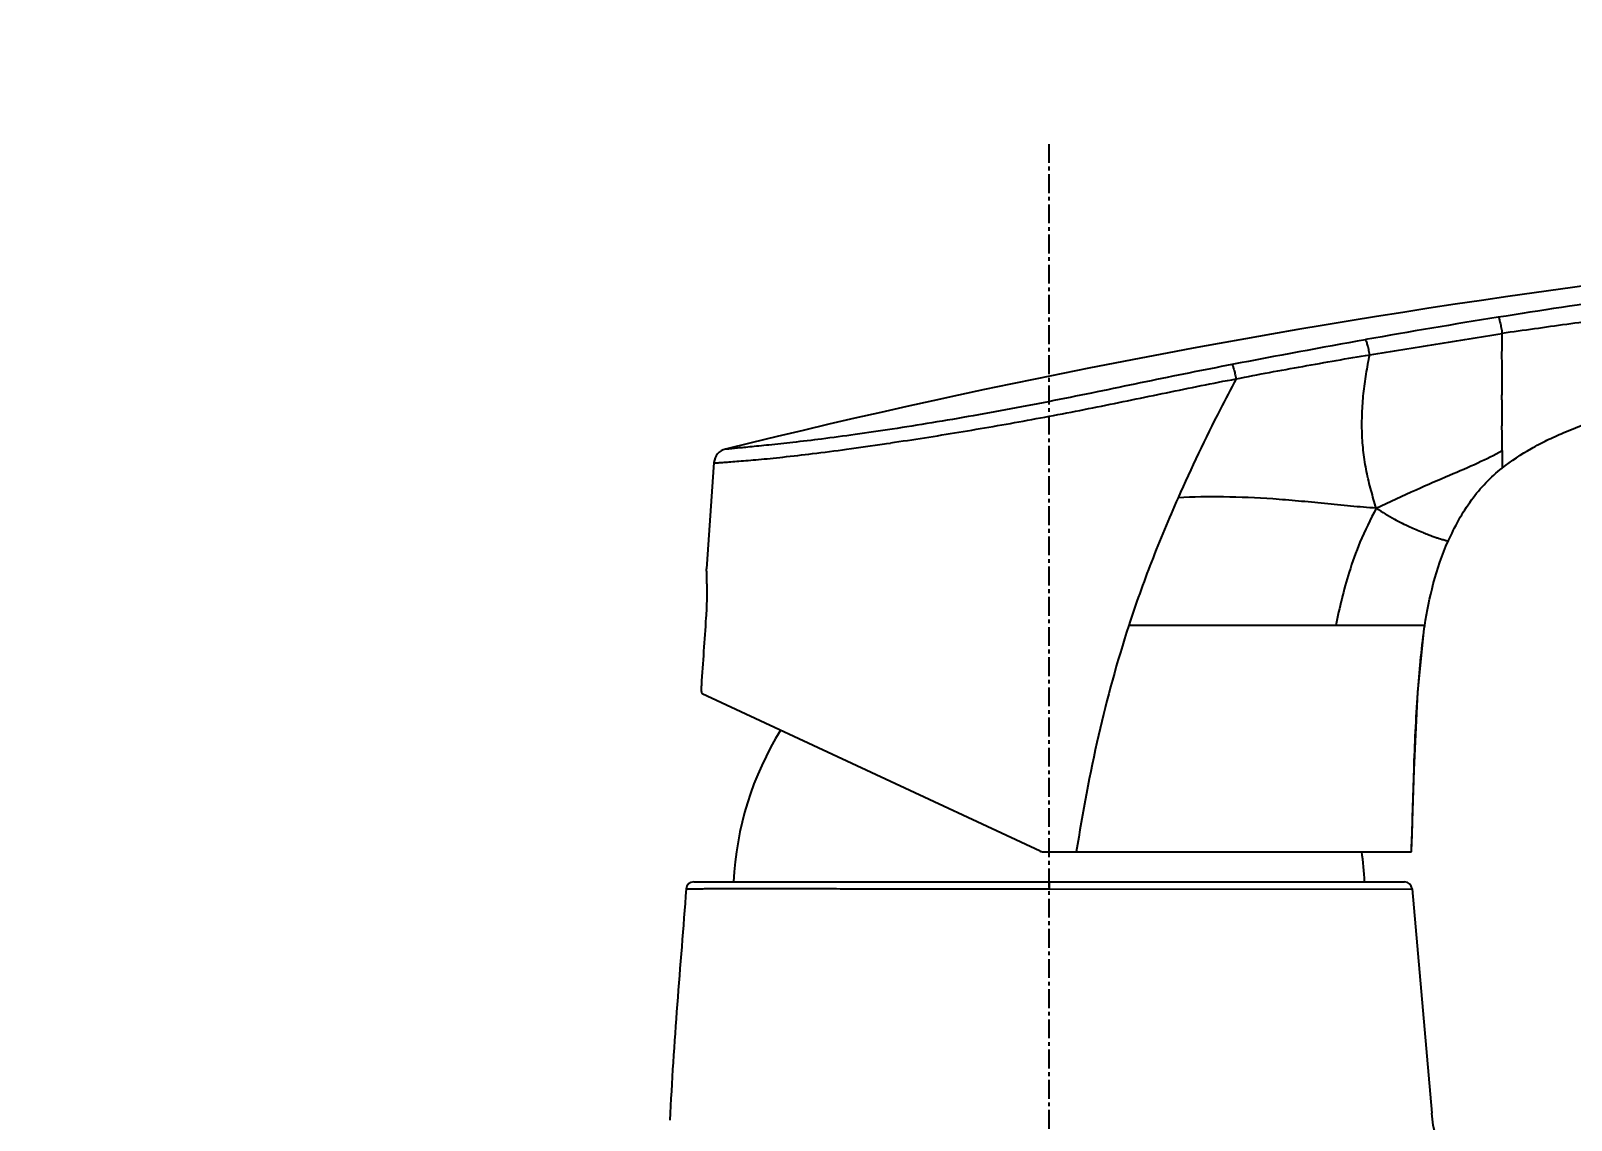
# Model space of a CAD drawing. Header units: millimetres. Extents: x 1091 to 2122, y 843 to 1569.
# Drawn here: x 1255.8 to 1357.8, y 1178.1 to 1250.3 of the extents above; entities that cross this region are included whole.
import ezdxf

# ---------------------------------------------------------------- set-up
doc = ezdxf.new("R2010")
doc.units = ezdxf.units.MM
doc.linetypes.add('CENTER', pattern=[2, 1.25, -0.25, 0.25, -0.25])
doc.layers.add('标注', color=1, linetype='Continuous')
doc.styles.add('Daelim Dimension', font='')
doc.styles.get('Daelim Dimension').set_extended_font_data('나눔고딕')
doc.dimstyles.new('DEFAULT', dxfattribs={"dimscale": 2, "dimtxt": 2, "dimasz": 2, "dimexe": 0, "dimexo": 2, "dimgap": 1, "dimtad": 1, "dimdec": 1, "dimzin": 9, "dimdsep": 46, "dimtxsty": 'Daelim Dimension', "dimcen": 0.5, "dimclrd": 252, "dimclre": 252, "dimclrt": 3, "dimadec": 1, "dimazin": 0, "dimtfac": 1, "dimtdec": 1, "dimtix": 1, "dimtmove": 0, "dimatfit": 3, "dimfxl": 1, "dimtolj": 1, "dimtzin": 1, "dimlwd": 9, "dimlwe": 9, "dimarcsym": 0})

# ---------------------------------------------------------------- blocks, each defined once
blk = doc.blocks.new('*D7')
at = {"layer": 'Defpoints', "color": 0, "transparency": 16777216}
for p in [(1246.08, 1342.62), (1485.6, 957.42), (1495.37, 957.42)]:
    blk.add_point(p, dxfattribs=at)
at = {"layer": '标注', "color": 5, "lineweight": 9, "transparency": 16777216}
for p, q in [((1250.08, 1342.62), (1495.37, 1342.62)), ((1495.37, 1338.62), (1495.37, 961.42)), ((1489.6, 957.42), (1495.37, 957.42))]:
    blk.add_line(p, q, dxfattribs=at)
at = {"layer": '标注', "color": 5, "transparency": 16777216}
for points in [[(1494.71, 1338.62), (1496.04, 1338.62), (1495.37, 1342.62)], [(1494.71, 961.42), (1496.04, 961.42), (1495.37, 957.42)]]:
    blk.add_solid(points, dxfattribs=at)
at = {"layer": '标注', "color": 7, "transparency": 16777216, "insert": (1484.66, 1150.02), "char_height": 16, "attachment_point": 5, "rotation": 90, "style": 'Daelim Dimension'}
blk.add_mtext('\\A1;1650', dxfattribs=at)

msp = doc.modelspace()

# ---------------------------------------------------------------- linework, layer by layer
at = {"color": 1, "linetype": 'CENTER'}
msp.add_line((1323.27, 1119.5), (1323.27, 1242.99), dxfattribs=at)
at = {"color": 9, "linetype": 'Continuous'}
for p, q in [((1312.37, 1222.89), (1312.49, 1222.9)), ((1312.49, 1222.9), (1312.76, 1222.94)), ((1342.26, 1210.86), (1328.55, 1210.86)), ((1348.15, 1210.86), (1342.26, 1210.86)), ((1323.27, 1193.39), (1347.31, 1193.41))]:
    msp.add_line(p, q, dxfattribs=at)
at = {"color": 7, "linetype": 'Continuous'}
for p, q in [((1353.27, 1222.44), (1353.27, 1222.43)), ((1353.27, 1222.43), (1353.27, 1222.4)), ((1353.27, 1222.4), (1353.27, 1221.28)), ((1301.07, 1221.64), (1300.58, 1214.61)), ((1348.12, 1210.66), (1348.15, 1210.86)), ((1300.3, 1206.34), (1322.67, 1195.91)), ((1322.88, 1195.86), (1347.27, 1195.86)), ((1299.73, 1193.86), (1346.81, 1193.86)), ((1347.31, 1193.41), (1348.61, 1178.55))]:
    msp.add_line(p, q, dxfattribs=at)
msp.add_lwpolyline([(1347.27, 1195.86), (1347.44, 1201.29), (1347.7, 1206.43), (1348.12, 1210.66)], dxfattribs=at)
for centre, radius, start, end in [((1429.51, 705.92), 532.16, 91.7523, 103.8818), ((1302.07, 1221.57), 1, 103.8717, 175.9999), ((1323.27, 1192.9), 20.92, 148.1843, 177.3509), ((1322.88, 1196.36), 0.5, 244.9999, 270), ((1323.27, 1192.9), 20.92, 2.6495, 8.1657), ((1299.73, 1193.36), 0.5, 90.0378, 175.6008), ((1346.81, 1193.36), 0.5, 5.2828, 89.8115)]:
    msp.add_arc(centre, radius, start, end, dxfattribs=at)
at = {"color": 9, "linetype": 'Continuous'}
for centre, radius, start, end in [((1424.84, 779.06), 457.88, 99.0253, 100.1405), ((1450.6, 634.28), 604.93, 100.12797, 100.98019), ((1273, 1489.65), 269.65, 278.4784, 278.9639), ((1270.61, 1504.93), 285.12, 278.96, 279.424)]:
    msp.add_arc(centre, radius, start, end, dxfattribs=at)
for points, knots in [([(1413.23, 1237.83), (1413.24, 1237.83), (1413.24, 1237.83), (1413.24, 1237.83), (1413.23, 1237.83), (1413.2, 1237.83), (1413.17, 1237.82), (1413.11, 1237.81), (1413.02, 1237.8), (1412.85, 1237.78), (1412.39, 1237.73), (1411.52, 1237.65), (1410.25, 1237.53), (1408.71, 1237.39), (1406.99, 1237.24), (1405.13, 1237.09), (1402.48, 1236.88), (1399.08, 1236.61), (1394.93, 1236.29), (1390.75, 1235.93), (1385.17, 1235.41), (1378.18, 1234.67), (1369.79, 1233.67), (1361.39, 1232.55), (1355.81, 1231.72), (1353.02, 1231.27)], [0, 0, 0, 0, 0.000129, 0.000171, 0.000345, 0.000616, 0.001321, 0.002272, 0.003599, 0.005431, 0.0107, 0.026776, 0.048454, 0.074201, 0.103038, 0.134112, 0.166694, 0.234298, 0.303234, 0.372474, 0.441828, 0.580885, 0.720386, 0.860201, 1, 1, 1, 1]), ([(1414.26, 1236.81), (1414.26, 1236.81), (1414.26, 1236.81), (1414.25, 1236.8), (1414.24, 1236.8), (1414.22, 1236.81), (1414.19, 1236.82), (1414.14, 1236.83), (1414.06, 1236.84), (1413.95, 1236.85), (1413.81, 1236.85), (1413.65, 1236.85), (1413.45, 1236.83), (1413.15, 1236.79), (1412.7, 1236.73), (1412.11, 1236.65), (1411.44, 1236.56), (1410.71, 1236.48), (1409.92, 1236.4), (1409.08, 1236.31), (1407.88, 1236.2), (1406.3, 1236.07), (1404.34, 1235.91), (1402.3, 1235.76), (1400.22, 1235.6), (1398.11, 1235.44), (1395.99, 1235.27), (1393.86, 1235.1), (1391.02, 1234.85), (1387.46, 1234.51), (1383.2, 1234.06), (1378.93, 1233.59), (1374.65, 1233.08), (1370.38, 1232.55), (1366.1, 1231.98), (1361.82, 1231.4), (1357.55, 1230.8), (1354.7, 1230.4), (1353.27, 1230.2)], [0, 0, 0, 0, 0.000121, 0.000262, 0.000439, 0.000685, 0.001011, 0.001923, 0.003254, 0.005045, 0.007291, 0.009991, 0.01315, 0.016762, 0.025203, 0.035045, 0.046076, 0.058132, 0.071093, 0.084855, 0.099313, 0.129937, 0.162255, 0.195678, 0.229789, 0.264297, 0.299008, 0.333814, 0.368659, 0.438428, 0.50832, 0.578329, 0.648451, 0.718683, 0.788999, 0.859357, 0.929708, 1, 1, 1, 1]), ([(1353.02, 1231.27), (1353.03, 1231.26), (1353.05, 1231.22), (1353.08, 1231.15), (1353.11, 1231.04), (1353.14, 1230.9), (1353.18, 1230.75), (1353.23, 1230.51), (1353.26, 1230.32), (1353.27, 1230.2)], [0, 0, 0, 0, 0.043101, 0.116309, 0.21797, 0.344709, 0.491923, 0.654261, 1, 1, 1, 1]), ([(1344.5, 1228.78), (1344.48, 1228.9), (1344.44, 1229.13), (1344.38, 1229.39), (1344.33, 1229.57), (1344.29, 1229.67), (1344.26, 1229.74), (1344.24, 1229.78), (1344.23, 1229.79)], [0, 0, 0, 0, 0.348345, 0.655811, 0.781288, 0.882193, 0.955547, 1, 1, 1, 1]), ([(1344.5, 1228.78), (1345.23, 1228.91), (1346.69, 1229.14), (1348.89, 1229.5), (1351.08, 1229.85), (1352.54, 1230.08), (1353.27, 1230.2)], [0, 0, 0, 0, 0.249876, 0.499812, 0.749852, 1, 1, 1, 1]), ([(1335.65, 1227.19), (1336.38, 1227.34), (1337.86, 1227.62), (1340.07, 1228.02), (1342.29, 1228.41), (1343.76, 1228.67), (1344.5, 1228.78)], [0, 0, 0, 0, 0.250189, 0.500262, 0.750193, 1, 1, 1, 1]), ([(1344.94, 1218.62), (1344.82, 1219.01), (1344.58, 1219.81), (1344.28, 1221.05), (1344.08, 1222.31), (1343.98, 1223.6), (1343.99, 1224.91), (1344.08, 1226.21), (1344.26, 1227.51), (1344.42, 1228.36), (1344.5, 1228.78)], [0, 0, 0, 0, 0.119355, 0.243332, 0.368307, 0.492841, 0.61957, 0.747776, 0.874307, 1, 1, 1, 1]), ([(1335.38, 1228.14), (1333.48, 1227.77), (1329.66, 1227), (1323.96, 1225.8), (1319.23, 1224.91), (1315.54, 1224.28), (1312.93, 1223.86), (1310.5, 1223.51), (1308.3, 1223.21), (1306.4, 1222.99), (1305.01, 1222.84), (1304.07, 1222.74), (1303.47, 1222.68), (1302.96, 1222.63), (1302.58, 1222.6), (1302.33, 1222.57), (1302.17, 1222.55), (1302.05, 1222.54), (1301.93, 1222.54), (1301.9, 1222.53), (1301.83, 1222.54), (1301.83, 1222.54)], [0, 0, 0, 0, 0.171353, 0.343144, 0.513349, 0.59523, 0.673313, 0.746098, 0.811812, 0.868409, 0.914987, 0.934791, 0.952334, 0.967557, 0.980309, 0.985672, 0.990297, 0.994015, 0.996715, 0.999452, 1, 1, 1, 1]), ([(1335.38, 1228.14), (1335.39, 1228.13), (1335.41, 1228.09), (1335.44, 1228.03), (1335.47, 1227.93), (1335.52, 1227.77), (1335.58, 1227.52), (1335.63, 1227.31), (1335.65, 1227.19)], [0, 0, 0, 0, 0.044291, 0.117259, 0.217499, 0.341999, 0.648653, 1, 1, 1, 1]), ([(1317.29, 1223.66), (1318.81, 1223.91), (1321.87, 1224.44), (1326.45, 1225.32), (1330.28, 1226.12), (1333.35, 1226.74), (1334.88, 1227.05), (1335.65, 1227.19)], [0, 0, 0, 0, 0.246667, 0.498252, 0.749242, 0.874603, 1, 1, 1, 1]), ([(1335.65, 1227.19), (1335.29, 1226.52), (1333.95, 1223.93), (1332.68, 1221.29), (1331.81, 1219.31)], [0, 0, 0, 0, 0.25981, 1, 1, 1, 1]), ([(1301.07, 1221.64), (1301.07, 1221.64), (1301.08, 1221.63), (1301.1, 1221.63), (1301.14, 1221.63), (1301.2, 1221.63), (1301.3, 1221.63), (1301.42, 1221.64), (1301.58, 1221.65), (1301.84, 1221.67), (1302.23, 1221.7), (1302.75, 1221.74), (1303.36, 1221.79), (1304.05, 1221.85), (1304.82, 1221.92), (1306.01, 1222.05), (1307.7, 1222.24), (1309.94, 1222.54), (1311.53, 1222.76), (1312.37, 1222.89)], [0, 0, 0, 0, 0.000396, 0.001817, 0.00492, 0.010352, 0.018703, 0.030019, 0.044044, 0.060471, 0.099465, 0.146051, 0.199783, 0.260478, 0.32813, 0.403168, 0.576273, 0.77724, 1, 1, 1, 1]), ([(1344.94, 1218.62), (1345.82, 1219.04), (1347.43, 1219.79), (1349.68, 1220.77), (1351.6, 1221.58), (1352.75, 1222.15), (1353.27, 1222.44)], [0, 0, 0, 0, 0.317831, 0.581604, 0.804194, 1, 1, 1, 1]), ([(1331.81, 1219.31), (1331.19, 1217.91), (1330.03, 1215.13), (1329.01, 1212.28), (1328.55, 1210.86)], [0, 0, 0, 0, 0.506759, 1, 1, 1, 1]), ([(1344.94, 1218.62), (1344.37, 1218.66), (1343.23, 1218.75), (1341.51, 1218.93), (1339.79, 1219.1), (1337.57, 1219.28), (1334.91, 1219.4), (1332.81, 1219.37), (1331.81, 1219.31)], [0, 0, 0, 0, 0.129676, 0.262009, 0.393565, 0.522578, 0.770314, 1, 1, 1, 1]), ([(1344.94, 1218.62), (1344.55, 1217.89), (1343.87, 1216.5), (1343.14, 1214.47), (1342.64, 1212.62), (1342.38, 1211.44), (1342.26, 1210.86)], [0, 0, 0, 0, 0.303791, 0.55992, 0.784867, 1, 1, 1, 1]), ([(1344.94, 1218.62), (1345.33, 1218.37), (1346.06, 1217.93), (1347.08, 1217.41), (1347.82, 1217.09), (1348.32, 1216.9), (1348.62, 1216.78), (1348.88, 1216.69), (1349.1, 1216.62), (1349.28, 1216.56), (1349.43, 1216.52), (1349.53, 1216.49), (1349.6, 1216.47), (1349.64, 1216.46), (1349.66, 1216.45), (1349.68, 1216.45), (1349.69, 1216.45), (1349.7, 1216.45), (1349.7, 1216.44), (1349.7, 1216.44)], [0, 0, 0, 0, 0.26585, 0.483559, 0.65542, 0.725758, 0.78661, 0.838652, 0.882525, 0.918837, 0.948125, 0.970822, 0.979735, 0.987027, 0.992698, 0.99675, 0.998169, 0.999184, 1, 1, 1, 1]), ([(1323.27, 1193.86), (1323.27, 1193.86), (1323.27, 1193.86), (1323.27, 1193.85), (1323.27, 1193.84), (1323.27, 1193.82), (1323.27, 1193.78), (1323.27, 1193.72), (1323.27, 1193.66), (1323.27, 1193.55), (1323.27, 1193.46), (1323.27, 1193.4)], [0, 0, 0, 0, 0.004871, 0.019029, 0.042401, 0.074842, 0.165873, 0.288694, 0.43917, 0.612133, 1, 1, 1, 1]), ([(1299.23, 1193.4), (1299.23, 1193.4), (1299.24, 1193.4), (1299.25, 1193.4), (1299.27, 1193.4), (1299.3, 1193.4), (1299.35, 1193.4), (1299.42, 1193.4), (1299.53, 1193.41), (1299.71, 1193.41), (1299.97, 1193.41), (1300.28, 1193.41), (1300.65, 1193.42), (1301.07, 1193.42), (1301.54, 1193.42), (1302.28, 1193.42), (1303.33, 1193.42), (1304.73, 1193.42), (1306.31, 1193.42), (1308.05, 1193.42), (1309.94, 1193.41), (1311.95, 1193.41), (1314.84, 1193.41), (1318.62, 1193.4), (1321.7, 1193.4), (1323.27, 1193.4)], [0, 0, 0, 0, 0.000298, 0.00067, 0.001191, 0.00268, 0.004762, 0.007438, 0.010707, 0.01902, 0.029694, 0.042701, 0.058011, 0.075594, 0.095409, 0.117368, 0.167551, 0.226142, 0.292144, 0.36479, 0.443683, 0.527839, 0.616274, 0.803915, 1, 1, 1, 1])]:
    msp.add_open_spline(points, degree=3, knots=knots, dxfattribs=at)
at = {"color": 7, "linetype": 'Continuous'}
for points, knots in [([(1353.27, 1221.28), (1353.88, 1221.76), (1354.86, 1222.41), (1356.24, 1223.13), (1357.67, 1223.79), (1359.52, 1224.49), (1361.82, 1225.15), (1364.18, 1225.68), (1367.38, 1226.26), (1370.6, 1226.7), (1373.79, 1227.14), (1376.9, 1227.58), (1380.68, 1228.12), (1385.15, 1228.75), (1389.55, 1229.34), (1393.89, 1229.87), (1398.09, 1230.3), (1401.46, 1230.62), (1404.03, 1230.87), (1405.84, 1231.05), (1407.57, 1231.23), (1409.18, 1231.51), (1410.44, 1231.91), (1411.37, 1232.34), (1412.03, 1232.71), (1412.64, 1233.14), (1413.17, 1233.59), (1413.6, 1234.06), (1413.9, 1234.56), (1414.08, 1235.07), (1414.19, 1235.62), (1414.24, 1236.2), (1414.26, 1236.6), (1414.26, 1236.81)], [0, 0, 0, 0, 0.035722, 0.053646, 0.071633, 0.107853, 0.144516, 0.181613, 0.21901, 0.293834, 0.330765, 0.367154, 0.438025, 0.506289, 0.574668, 0.642165, 0.707077, 0.768521, 0.797743, 0.825779, 0.852415, 0.877389, 0.901029, 0.912716, 0.924404, 0.935932, 0.946786, 0.956388, 0.96497, 0.973115, 0.981447, 0.990379, 1, 1, 1, 1]), ([(1353.27, 1222.44), (1353.27, 1222.6), (1353.27, 1222.87), (1353.27, 1223.25), (1353.27, 1223.58), (1353.26, 1223.95), (1353.27, 1224.35), (1353.28, 1224.78), (1353.29, 1225.24), (1353.27, 1225.63), (1353.26, 1225.96), (1353.27, 1226.32), (1353.27, 1226.79), (1353.27, 1227.4), (1353.27, 1228.05), (1353.26, 1228.75), (1353.27, 1229.47), (1353.27, 1229.95), (1353.27, 1230.2)], [0, 0, 0, 0, 0.063282, 0.102336, 0.145801, 0.193441, 0.245366, 0.301103, 0.359807, 0.421248, 0.453576, 0.487265, 0.5588, 0.637016, 0.722388, 0.812609, 0.905575, 1, 1, 1, 1]), ([(1349.7, 1216.44), (1349.92, 1216.92), (1350.38, 1217.86), (1351.2, 1219.17), (1352.17, 1220.32), (1352.9, 1220.98), (1353.27, 1221.28)], [0, 0, 0, 0, 0.25956, 0.515886, 0.761586, 1, 1, 1, 1]), ([(1348.15, 1210.86), (1348.29, 1211.79), (1348.67, 1213.69), (1349.3, 1215.53), (1349.7, 1216.44)], [0, 0, 0, 0, 0.484019, 1, 1, 1, 1]), ([(1300.56, 1211.36), (1300.59, 1211.78), (1300.62, 1212.38), (1300.62, 1213.15), (1300.61, 1213.63), (1300.6, 1214.03), (1300.59, 1214.3), (1300.59, 1214.46), (1300.58, 1214.54), (1300.58, 1214.59), (1300.58, 1214.61), (1300.58, 1214.61)], [0, 0, 0, 0, 0.382618, 0.555465, 0.706993, 0.831367, 0.923822, 0.956907, 0.980774, 0.995177, 1, 1, 1, 1]), ([(1328.55, 1210.86), (1327.77, 1208.46), (1326.42, 1203.5), (1325.48, 1198.45), (1325.07, 1195.86)], [0, 0, 0, 0, 0.49121, 1, 1, 1, 1]), ([(1347.69, 1206.38), (1347.74, 1207.09), (1347.86, 1208.52), (1348.02, 1209.94), (1348.12, 1210.66)], [0, 0, 0, 0, 0.49205, 1, 1, 1, 1]), ([(1300.3, 1206.34), (1300.29, 1206.35), (1300.28, 1206.37), (1300.27, 1206.4), (1300.26, 1206.46), (1300.25, 1206.56), (1300.25, 1206.72), (1300.26, 1206.84), (1300.26, 1206.91)], [0, 0, 0, 0, 0.041337, 0.112065, 0.212053, 0.33754, 0.646808, 1, 1, 1, 1]), ([(1347.27, 1195.86), (1347.3, 1196.78), (1347.36, 1198.58), (1347.43, 1201.23), (1347.53, 1203.82), (1347.63, 1205.53), (1347.69, 1206.38)], [0, 0, 0, 0, 0.261965, 0.512041, 0.756008, 1, 1, 1, 1]), ([(1356.87, 1170.14), (1356.34, 1170.16), (1355.27, 1170.32), (1353.74, 1170.85), (1352.35, 1171.68), (1350.74, 1173.1), (1349.24, 1175.37), (1348.7, 1177.49), (1348.61, 1178.55)], [0, 0, 0, 0, 0.125199, 0.250353, 0.3755, 0.500781, 0.750341, 1, 1, 1, 1])]:
    msp.add_open_spline(points, degree=3, knots=knots, dxfattribs=at)
for points in [[(1300.26, 1206.91), (1300.36, 1208.4), (1300.46, 1209.88), (1300.56, 1211.36)], [(1299.23, 1193.4), (1298.85, 1188.29), (1298.39, 1183.19), (1298.15, 1178.07)]]:
    msp.add_open_spline(points, degree=3, dxfattribs=at)

# ---------------------------------------------------------------- dimensions: what is measured, and where the dimension line sits
at = {"layer": '标注', "color": 5}
dim = msp.add_linear_dim(base=(1495.37, 957.42), p1=(1246.08, 1342.62), p2=(1485.6, 957.42), angle=90, text='1650', dimstyle='DEFAULT', override={"dimtxt": 8, "dimdec": 0, "dimclrd": 5, "dimclre": 5, "dimclrt": 7}, dxfattribs=at)
dim.commit()
dim.dimension.update_dxf_attribs({"geometry": '*D7', "text_midpoint": (1484.66, 1150.02)})

doc.saveas('drawing.dxf')
